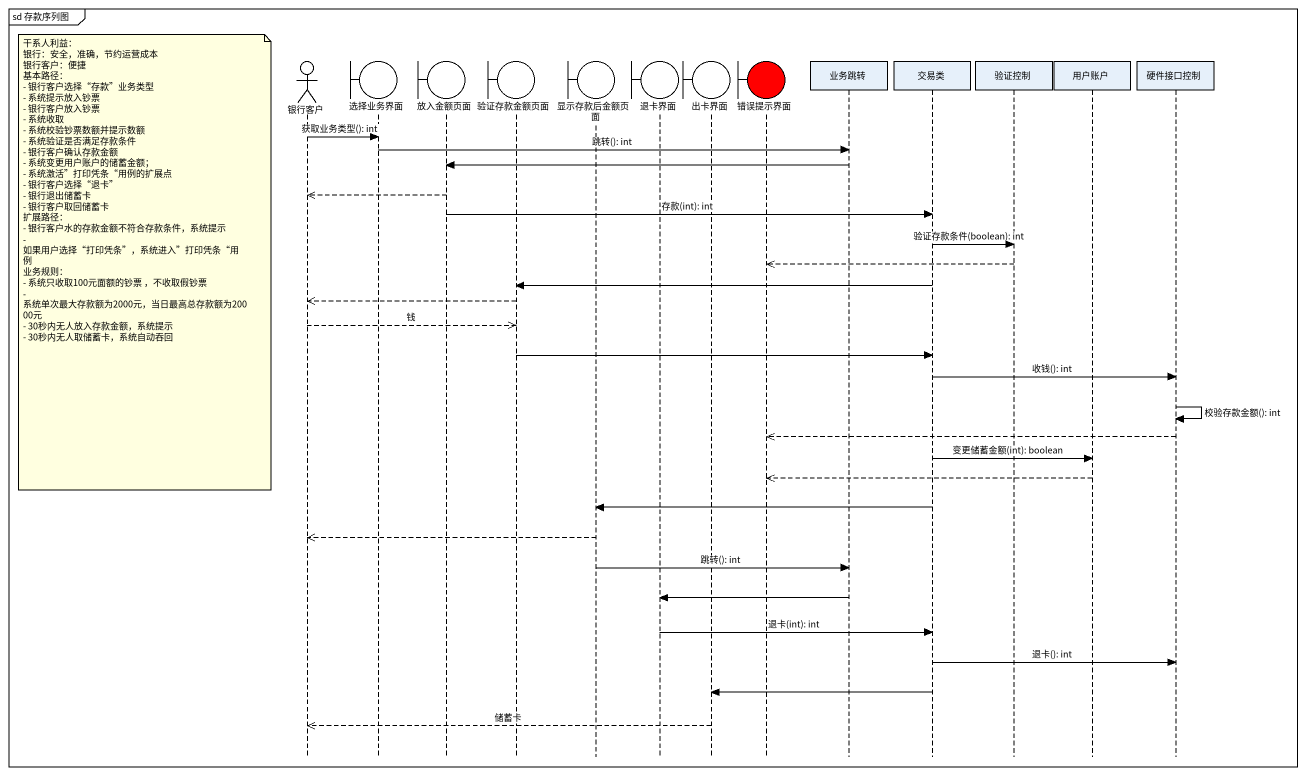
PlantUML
@startuml
mainframe sd 存款序列图
hide footbox
actor 银行客户
boundary 选择业务界面
boundary 放入金额页面
boundary 验证存款金额页面
boundary 显示存款后金额页面
boundary 退卡界面
boundary 出卡界面
boundary 错误提示界面 #FF0000
participant 业务跳转
participant 交易类
participant 验证控制
participant 用户账户
participant 硬件接口控制

银行客户 -> 选择业务界面 : 获取业务类型(): int
选择业务界面 -> 业务跳转 : 跳转(): int
业务跳转 -> 放入金额页面
放入金额页面 -->> 银行客户
放入金额页面 -> 交易类 : 存款(int): int
交易类 -> 验证控制 : 验证存款条件(boolean): int
note left of 银行客户
  干系人利益：
  银行：安全，准确，节约运营成本
  银行客户：便捷
  基本路径：
  - 银行客户选择“存款”业务类型
  - 系统提示放入钞票
  - 银行客户放入钞票
  - 系统收取
  - 系统校验钞票数额并提示数额
  - 系统验证是否满足存款条件
  - 银行客户确认存款金额
  - 系统变更用户账户的储蓄金额；
  - 系统激活”打印凭条“用例的扩展点
  - 银行客户选择“退卡”
  - 银行退出储蓄卡
  - 银行客户取回储蓄卡
  扩展路径：
  - 银行客户水的存款金额不符合存款条件，系统提示
  - 如果用户选择“打印凭条”，系统进入”打印凭条“用例
  业务规则：
  - 系统只收取100元面额的钞票 ，不收取假钞票
  - 系统单次最大存款额为2000元，当日最高总存款额为20000元
  - 30秒内无人放入存款金额，系统提示
  - 30秒内无人取储蓄卡，系统自动吞回
end note
验证控制 -->> 错误提示界面
交易类 -> 验证存款金额页面
验证存款金额页面 -->> 银行客户
银行客户 -->> 验证存款金额页面 : 钱
验证存款金额页面 -> 交易类
交易类 -> 硬件接口控制 : 收钱(): int
硬件接口控制 -> 硬件接口控制 : 校验存款金额(): int
硬件接口控制 -->> 错误提示界面
交易类 -> 用户账户 : 变更储蓄金额(int): boolean
用户账户 -->> 错误提示界面
交易类 -> 显示存款后金额页面
显示存款后金额页面 -->> 银行客户
显示存款后金额页面 -> 业务跳转 : 跳转(): int
业务跳转 -> 退卡界面
退卡界面 -> 交易类 : 退卡(int): int
交易类 -> 硬件接口控制 : 退卡(): int
交易类 -> 出卡界面
出卡界面 -->> 银行客户 : 储蓄卡
@enduml
